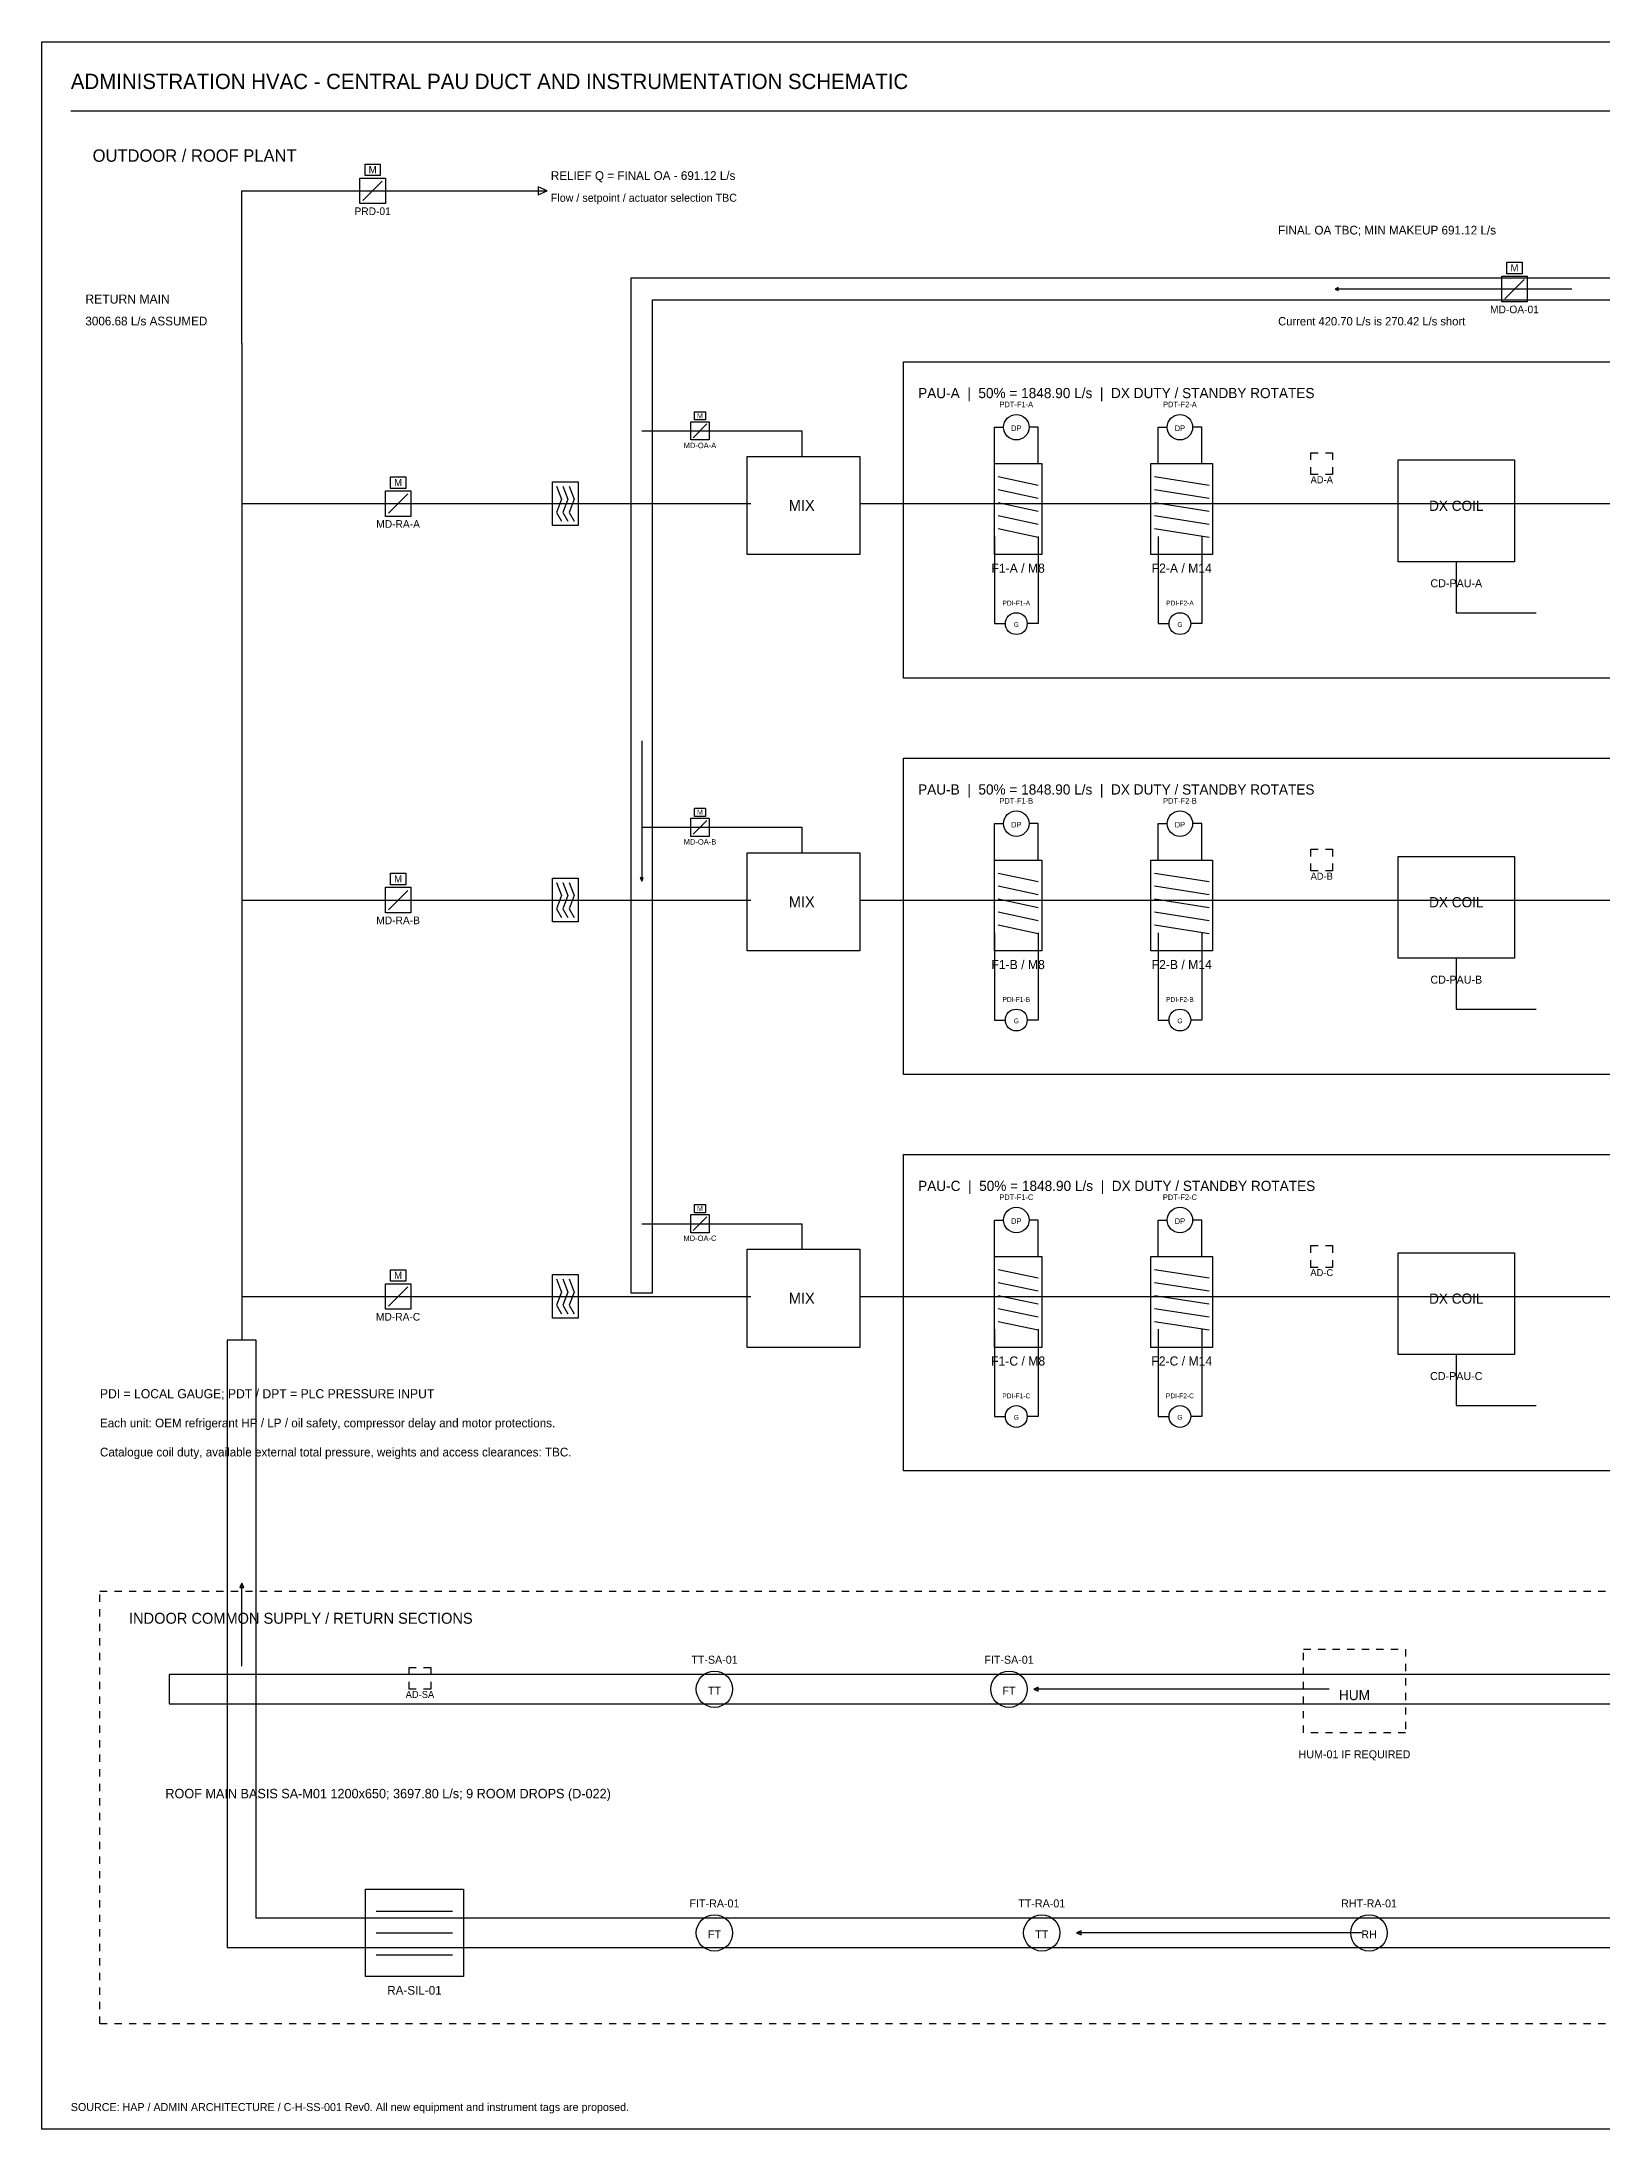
# Model space of a CAD drawing. Header units: millimetres. Extents: x 10 to 3549, y 10 to 584.
# Drawn here: x 10 to 439, y 10 to 584 of the extents above; entities that cross this region are included whole.
import ezdxf
from ezdxf.enums import TextEntityAlignment as Align

# ---------------------------------------------------------------- set-up
doc = ezdxf.new("R2010")
doc.units = ezdxf.units.MM
doc.linetypes.add('DASHED', pattern=[4, 2, -2])
for name, color, linetype, lineweight, true_color in [('M-DIM', 8, 'CONTINUOUS', 25, 0x5a5d63), ('M-INK', 7, 'CONTINUOUS', 25, 0x171c25), ('M-INST', 6, 'CONTINUOUS', 25, 0x764070), ('M-OA', 4, 'CONTINUOUS', 25, 0x597d96), ('M-PENDING', 1, 'CONTINUOUS', 25, 0xa23a34), ('M-RA', 3, 'CONTINUOUS', 25, 0x1567bd), ('M-RL', 6, 'CONTINUOUS', 25, 0x765196), ('M-SA', 5, 'CONTINUOUS', 25, 0x239321)]:
    doc.layers.add(name, color=color, linetype=linetype, lineweight=lineweight, true_color=true_color)

msp = doc.modelspace()

# ---------------------------------------------------------------- linework, layer by layer
at = {"layer": 'M-DIM'}
for p, q in [((399, 441), (399, 427)), ((399, 427), (421, 427)), ((399, 332), (399, 318)), ((399, 318), (421, 318)), ((399, 223), (399, 209)), ((399, 209), (421, 209))]:
    msp.add_line(p, q, dxfattribs=at)
at = {"layer": 'M-DIM', "linetype": 'DASHED'}
msp.add_lwpolyline([(26, 158), (652, 158), (652, 39), (26, 39)], close=True, dxfattribs=at)
at = {"layer": 'M-INK'}
for p, q in [((18, 565), (665, 565)), ((273, 464.43), (284, 462.11)), ((273, 460.86), (284, 458.54)), ((316, 464.43), (331, 462.11)), ((316, 460.86), (331, 458.54)), ((273, 457.29), (284, 454.96)), ((273, 453.71), (284, 451.39)), ((316, 457.29), (331, 454.96)), ((316, 453.71), (331, 451.39)), ((273, 450.14), (284, 447.82)), ((316, 450.14), (331, 447.82)), ((273, 355.43), (284, 353.11)), ((273, 351.86), (284, 349.54)), ((316, 355.43), (331, 353.11)), ((316, 351.86), (331, 349.54)), ((273, 348.29), (284, 345.96)), ((273, 344.71), (284, 342.39)), ((316, 348.29), (331, 345.96)), ((316, 344.71), (331, 342.39)), ((273, 341.14), (284, 338.82)), ((316, 341.14), (331, 338.82)), ((273, 246.43), (284, 244.11)), ((273, 242.86), (284, 240.54)), ((316, 246.43), (331, 244.11)), ((316, 242.86), (331, 240.54)), ((273, 239.29), (284, 236.96)), ((273, 235.71), (284, 233.39)), ((316, 239.29), (331, 236.96)), ((316, 235.71), (331, 233.39)), ((273, 232.14), (284, 229.82)), ((316, 232.14), (331, 229.82))]:
    msp.add_line(p, q, dxfattribs=at)
for points in [[(10, 584), (831, 584), (831, 10), (10, 10)], [(247, 496), (592, 496), (592, 409), (247, 409)], [(272, 468), (285, 468), (285, 443), (272, 443)], [(315, 468), (332, 468), (332, 443), (315, 443)], [(247, 387), (592, 387), (592, 300), (247, 300)], [(272, 359), (285, 359), (285, 334), (272, 334)], [(315, 359), (332, 359), (332, 334), (315, 334)], [(247, 278), (592, 278), (592, 191), (247, 191)], [(272, 250), (285, 250), (285, 225), (272, 225)], [(315, 250), (332, 250), (332, 225), (315, 225)]]:
    msp.add_lwpolyline(points, close=True, dxfattribs=at)
at = {"layer": 'M-INK', "linetype": 'DASHED'}
for points in [[(359, 471), (365, 471), (365, 465), (359, 465)], [(359, 362), (365, 362), (365, 356), (359, 356)], [(359, 253), (365, 253), (365, 247), (359, 247)], [(111, 137), (117, 137), (117, 131), (111, 131)]]:
    msp.add_lwpolyline(points, close=True, dxfattribs=at)
at = {"layer": 'M-INST'}
for p, q in [((272, 468), (272, 478)), ((272, 478), (274.5, 478)), ((284, 478), (281.5, 478)), ((284, 468), (284, 478)), ((317, 468), (317, 478)), ((317, 478), (319.5, 478)), ((329, 478), (326.5, 478)), ((329, 468), (329, 478)), ((272, 448), (272, 424)), ((284, 448), (284, 424)), ((317, 448), (317, 424)), ((329, 448), (329, 424)), ((272, 424), (275, 424)), ((284, 424), (281, 424)), ((317, 424), (320, 424)), ((329, 424), (326, 424)), ((272, 359), (272, 369)), ((272, 369), (274.5, 369)), ((284, 369), (281.5, 369)), ((284, 359), (284, 369)), ((317, 359), (317, 369)), ((317, 369), (319.5, 369)), ((329, 369), (326.5, 369)), ((329, 359), (329, 369)), ((272, 339), (272, 315)), ((284, 339), (284, 315)), ((317, 339), (317, 315)), ((329, 339), (329, 315)), ((272, 315), (275, 315)), ((284, 315), (281, 315)), ((317, 315), (320, 315)), ((329, 315), (326, 315)), ((272, 250), (272, 260)), ((272, 260), (274.5, 260)), ((284, 260), (281.5, 260)), ((284, 250), (284, 260)), ((317, 250), (317, 260)), ((317, 260), (319.5, 260)), ((329, 260), (326.5, 260)), ((329, 250), (329, 260)), ((272, 230), (272, 206)), ((284, 230), (284, 206)), ((317, 230), (317, 206)), ((329, 230), (329, 206)), ((272, 206), (275, 206)), ((284, 206), (281, 206)), ((317, 206), (320, 206)), ((329, 206), (326, 206))]:
    msp.add_line(p, q, dxfattribs=at)
for centre, radius in [((278, 478), 3.5), ((323, 478), 3.5), ((278, 424), 3), ((323, 424), 3), ((278, 369), 3.5), ((323, 369), 3.5), ((278, 315), 3), ((323, 315), 3), ((278, 260), 3.5), ((323, 260), 3.5), ((278, 206), 3), ((323, 206), 3), ((195, 131), 5), ((276, 131), 5), ((195, 64), 5), ((285, 64), 5), ((375, 64), 5)]:
    msp.add_circle(centre, radius, dxfattribs=at)
at = {"layer": 'M-OA'}
for p, q in [((412.34, 513.34), (417.66, 518.66)), ((430.75, 516), (365.65, 516)), ((175, 477), (219, 477)), ((189.1, 475.1), (192.9, 478.9)), ((219, 477), (219, 470)), ((175, 391.8), (175, 353.16)), ((175, 368), (219, 368)), ((189.1, 366.1), (192.9, 369.9)), ((219, 368), (219, 361)), ((175, 259), (219, 259)), ((189.1, 257.1), (192.9, 260.9)), ((219, 259), (219, 252))]:
    msp.add_line(p, q, dxfattribs=at)
for points in [[(412.9, 523.35), (417.1, 523.35), (417.1, 520.2), (412.9, 520.2)], [(640, 519), (172, 519), (172, 240), (178, 240), (178, 513), (640, 513)], [(411.5, 519.5), (418.5, 519.5), (418.5, 512.5), (411.5, 512.5)], [(365.65, 516), (366.55, 515.6), (366.55, 516.4)], [(189.5, 482.25), (192.5, 482.25), (192.5, 480), (189.5, 480)], [(188.5, 479.5), (193.5, 479.5), (193.5, 474.5), (188.5, 474.5)], [(204, 470), (235, 470), (235, 443), (204, 443)], [(189.5, 373.25), (192.5, 373.25), (192.5, 371), (189.5, 371)], [(188.5, 370.5), (193.5, 370.5), (193.5, 365.5), (188.5, 365.5)], [(204, 361), (235, 361), (235, 334), (204, 334)], [(175, 353.16), (175.41, 354.06), (174.59, 354.06)], [(189.5, 264.25), (192.5, 264.25), (192.5, 262), (189.5, 262)], [(188.5, 261.5), (193.5, 261.5), (193.5, 256.5), (188.5, 256.5)], [(204, 252), (235, 252), (235, 225), (204, 225)]]:
    msp.add_lwpolyline(points, close=True, dxfattribs=at)
at = {"layer": 'M-RA'}
for p, q in [((65, 501), (65, 227)), ((105.34, 454.34), (110.66, 459.66)), ((151.55, 461.8), (152.95, 458.2)), ((153.3, 461.8), (154.7, 458.2)), ((155.05, 461.8), (156.45, 458.2)), ((65, 457), (205, 457)), ((152.95, 458.2), (151.55, 454.6)), ((151.55, 454.6), (152.95, 452.2)), ((154.7, 458.2), (153.3, 454.6)), ((153.3, 454.6), (154.7, 452.2)), ((156.45, 458.2), (155.05, 454.6)), ((155.05, 454.6), (156.45, 452.2)), ((105.34, 345.34), (110.66, 350.66)), ((151.55, 352.8), (152.95, 349.2)), ((153.3, 352.8), (154.7, 349.2)), ((155.05, 352.8), (156.45, 349.2)), ((65, 348), (205, 348)), ((152.95, 349.2), (151.55, 345.6)), ((151.55, 345.6), (152.95, 343.2)), ((154.7, 349.2), (153.3, 345.6)), ((153.3, 345.6), (154.7, 343.2)), ((156.45, 349.2), (155.05, 345.6)), ((155.05, 345.6), (156.45, 343.2)), ((105.34, 236.34), (110.66, 241.66)), ((151.55, 243.8), (152.95, 240.2)), ((153.3, 243.8), (154.7, 240.2)), ((155.05, 243.8), (156.45, 240.2)), ((65, 239), (205, 239)), ((152.95, 240.2), (151.55, 236.6)), ((151.55, 236.6), (152.95, 234.2)), ((154.7, 240.2), (153.3, 236.6)), ((153.3, 236.6), (154.7, 234.2)), ((156.45, 240.2), (155.05, 236.6)), ((155.05, 236.6), (156.45, 234.2)), ((65, 137.35), (65, 160.17)), ((102, 70), (123, 70)), ((102, 64), (123, 64)), ((373, 64), (294.6, 64)), ((102, 58), (123, 58))]:
    msp.add_line(p, q, dxfattribs=at)
for points in [[(104.5, 460.5), (111.5, 460.5), (111.5, 453.5), (104.5, 453.5)], [(105.9, 464.35), (110.1, 464.35), (110.1, 461.2), (105.9, 461.2)], [(150.5, 463), (157.5, 463), (157.5, 451), (150.5, 451)], [(104.5, 351.5), (111.5, 351.5), (111.5, 344.5), (104.5, 344.5)], [(105.9, 355.35), (110.1, 355.35), (110.1, 352.2), (105.9, 352.2)], [(150.5, 354), (157.5, 354), (157.5, 342), (150.5, 342)], [(104.5, 242.5), (111.5, 242.5), (111.5, 235.5), (104.5, 235.5)], [(105.9, 246.35), (110.1, 246.35), (110.1, 243.2), (105.9, 243.2)], [(150.5, 245), (157.5, 245), (157.5, 233), (150.5, 233)], [(625, 68), (69, 68), (69, 227), (61, 227), (61, 60), (625, 60)], [(65, 160.17), (64.46, 158.97), (65.54, 158.97)], [(99, 76), (126, 76), (126, 52), (99, 52)], [(294.6, 64), (295.8, 63.46), (295.8, 64.54)]]:
    msp.add_lwpolyline(points, close=True, dxfattribs=at)
at = {"layer": 'M-RL'}
for p, q in [((98.34, 540.34), (103.66, 545.66)), ((65, 501), (65, 543)), ((65, 543), (140, 543)), ((115, 543), (149, 543))]:
    msp.add_line(p, q, dxfattribs=at)
for points in [[(97.5, 546.5), (104.5, 546.5), (104.5, 539.5), (97.5, 539.5)], [(98.9, 550.35), (103.1, 550.35), (103.1, 547.2), (98.9, 547.2)], [(149, 543), (146.5, 544.12), (146.5, 541.88)]]:
    msp.add_lwpolyline(points, close=True, dxfattribs=at)
at = {"layer": 'M-SA'}
for p, q in [((235, 457), (625, 457)), ((235, 348), (625, 348)), ((235, 239), (625, 239)), ((364, 131), (282.8, 131))]:
    msp.add_line(p, q, dxfattribs=at)
for points in [[(383, 469), (415, 469), (415, 441), (383, 441)], [(383, 360), (415, 360), (415, 332), (383, 332)], [(383, 251), (415, 251), (415, 223), (383, 223)], [(625, 135), (45, 135), (45, 127), (625, 127)], [(282.8, 131), (284, 130.46), (284, 131.54)]]:
    msp.add_lwpolyline(points, close=True, dxfattribs=at)
at = {"layer": 'M-SA', "linetype": 'DASHED'}
msp.add_lwpolyline([(357, 142), (385, 142), (385, 119), (357, 119)], close=True, dxfattribs=at)

# ---------------------------------------------------------------- texts
at = {"layer": 'M-DIM'}
for s, p in [('CD-PAU-A', (399, 434)), ('CD-PAU-B', (399, 325)), ('CD-PAU-C', (399, 216))]:
    msp.add_text(s, height=2.2, dxfattribs=at).set_placement(p, align=Align.CENTER)
msp.add_text('SOURCE: HAP / ADMIN ARCHITECTURE / C-H-SS-001 Rev0. All new equipment and instrument tags are proposed.', height=2.2, dxfattribs=at).set_placement((18, 15))
at = {"layer": 'M-INK'}
for s, height, p in [('ADMINISTRATION HVAC - CENTRAL PAU DUCT AND INSTRUMENTATION SCHEMATIC', 4.2, (18, 571)), ('OUTDOOR / ROOF PLANT', 3.4, (24, 551)), ('PAU-A  |  50% = 1848.90 L/s  |  DX DUTY / STANDBY ROTATES', 2.8, (251, 486)), ('PAU-B  |  50% = 1848.90 L/s  |  DX DUTY / STANDBY ROTATES', 2.8, (251, 377)), ('PAU-C  |  50% = 1848.90 L/s  |  DX DUTY / STANDBY ROTATES', 2.8, (251, 268)), ('Each unit: OEM refrigerant HP / LP / oil safety, compressor delay and motor protections.', 2.4, (26, 203)), ('INDOOR COMMON SUPPLY / RETURN SECTIONS', 3, (34, 149))]:
    msp.add_text(s, height=height, dxfattribs=at).set_placement(p)
for s, height, p in [('AD-A', 1.92, (362, 462.6)), ('F1-A / M8', 2.5, (278.5, 438)), ('F2-A / M14', 2.5, (323.5, 438)), ('AD-B', 1.92, (362, 353.6)), ('F1-B / M8', 2.5, (278.5, 329)), ('F2-B / M14', 2.5, (323.5, 329)), ('AD-C', 1.92, (362, 244.6)), ('F1-C / M8', 2.5, (278.5, 220)), ('F2-C / M14', 2.5, (323.5, 220)), ('AD-SA', 1.92, (114, 128.6))]:
    msp.add_text(s, height=height, dxfattribs=at).set_placement(p, align=Align.CENTER)
at = {"layer": 'M-INST'}
for s, height, p in [('PDT-F1-A', 1.54, (278, 483.5)), ('PDT-F2-A', 1.54, (323, 483.5)), ('DP', 1.54, (278, 476.95)), ('DP', 1.54, (323, 476.95)), ('PDI-F1-A', 1.32, (278, 429)), ('PDI-F2-A', 1.32, (323, 429)), ('G', 1.32, (278, 423.1)), ('G', 1.32, (323, 423.1)), ('PDT-F1-B', 1.54, (278, 374.5)), ('PDT-F2-B', 1.54, (323, 374.5)), ('DP', 1.54, (278, 367.95)), ('DP', 1.54, (323, 367.95)), ('PDI-F1-B', 1.32, (278, 320)), ('PDI-F2-B', 1.32, (323, 320)), ('G', 1.32, (278, 314.1)), ('G', 1.32, (323, 314.1)), ('PDT-F1-C', 1.54, (278, 265.5)), ('PDT-F2-C', 1.54, (323, 265.5)), ('DP', 1.54, (278, 258.95)), ('DP', 1.54, (323, 258.95)), ('PDI-F1-C', 1.32, (278, 211)), ('PDI-F2-C', 1.32, (323, 211)), ('G', 1.32, (278, 205.1)), ('G', 1.32, (323, 205.1)), ('TT-SA-01', 2.2, (195, 138)), ('FIT-SA-01', 2.2, (276, 138)), ('TT', 2.2, (195, 129.5)), ('FT', 2.2, (276, 129.5)), ('FIT-RA-01', 2.2, (195, 71)), ('TT-RA-01', 2.2, (285, 71)), ('RHT-RA-01', 2.2, (375, 71)), ('FT', 2.2, (195, 62.5)), ('TT', 2.2, (285, 62.5)), ('RH', 2.2, (375, 62.5))]:
    msp.add_text(s, height=height, dxfattribs=at).set_placement(p, align=Align.CENTER)
msp.add_text('PDI = LOCAL GAUGE; PDT / DPT = PLC PRESSURE INPUT', height=2.5, dxfattribs=at).set_placement((26, 211))
at = {"layer": 'M-OA'}
msp.add_text('FINAL OA TBC; MIN MAKEUP 691.12 L/s', height=2.4, dxfattribs=at).set_placement((350, 531))
for s, height, p in [('M', 1.96, (415, 520.83)), ('MD-OA-01', 2.1, (415, 509.35)), ('M', 1.4, (191, 480.45)), ('MD-OA-A', 1.5, (191, 472.25)), ('MIX', 3, (219, 455)), ('M', 1.4, (191, 371.45)), ('MD-OA-B', 1.5, (191, 363.25)), ('MIX', 3, (219, 346)), ('M', 1.4, (191, 262.45)), ('MD-OA-C', 1.5, (191, 254.25)), ('MIX', 3, (219, 237))]:
    msp.add_text(s, height=height, dxfattribs=at).set_placement(p, align=Align.CENTER)
at = {"layer": 'M-PENDING'}
for s, height, p in [('Current 420.70 L/s is 270.42 L/s short', 2.3, (350, 506)), ('Catalogue coil duty, available external total pressure, weights and access clearances: TBC.', 2.4, (26, 195))]:
    msp.add_text(s, height=height, dxfattribs=at).set_placement(p)
at = {"layer": 'M-RA'}
for s, height, p in [('RETURN MAIN', 2.5, (22, 512)), ('3006.68 L/s ASSUMED', 2.4, (22, 506))]:
    msp.add_text(s, height=height, dxfattribs=at).set_placement(p)
for s, height, p in [('M', 1.96, (108, 461.83)), ('MD-RA-A', 2.1, (108, 450.35)), ('M', 1.96, (108, 352.83)), ('MD-RA-B', 2.1, (108, 341.35)), ('M', 1.96, (108, 243.83)), ('MD-RA-C', 2.1, (108, 232.35)), ('RA-SIL-01', 2.4, (112.5, 47))]:
    msp.add_text(s, height=height, dxfattribs=at).set_placement(p, align=Align.CENTER)
at = {"layer": 'M-RL'}
for s, height, p in [('M', 1.96, (101, 547.83)), ('PRD-01', 2.1, (101, 536.35))]:
    msp.add_text(s, height=height, dxfattribs=at).set_placement(p, align=Align.CENTER)
for s, height, p in [('RELIEF Q = FINAL OA - 691.12 L/s', 2.4, (150, 546)), ('Flow / setpoint / actuator selection TBC', 2.2, (150, 540))]:
    msp.add_text(s, height=height, dxfattribs=at).set_placement(p)
at = {"layer": 'M-SA'}
for s, height, p in [('DX COIL', 2.8, (399, 455)), ('DX COIL', 2.8, (399, 346)), ('DX COIL', 2.8, (399, 237)), ('HUM', 2.8, (371, 128)), ('HUM-01 IF REQUIRED', 2.2, (371, 112))]:
    msp.add_text(s, height=height, dxfattribs=at).set_placement(p, align=Align.CENTER)
msp.add_text('ROOF MAIN BASIS SA-M01 1200x650; 3697.80 L/s; 9 ROOM DROPS (D-022)', height=2.6, dxfattribs=at).set_placement((44, 101))

doc.saveas('drawing.dxf')
